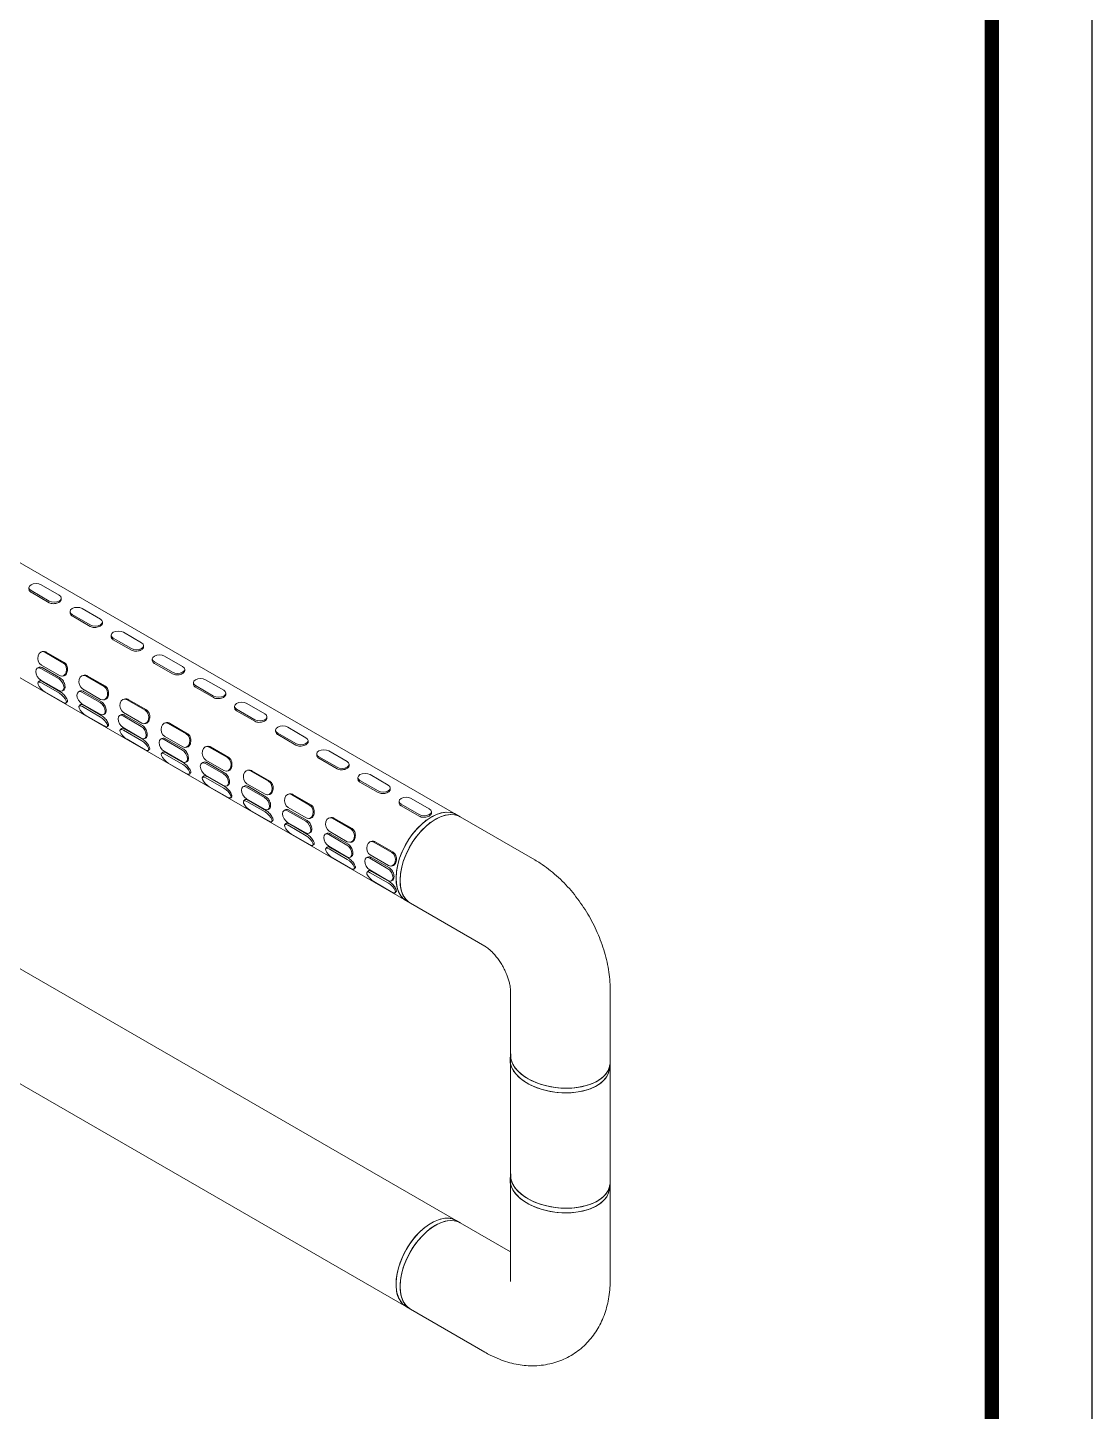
# Model space of a CAD drawing. Extents: x 0 to 2170, y 0 to 1590.
# Drawn here: x 1798.4 to 2170, y 739.1 to 1222.3 of the extents above; entities that cross this region are included whole.
import ezdxf

# ---------------------------------------------------------------- set-up
doc = ezdxf.new("R2010")
doc.units = 0
doc.header["$LTSCALE"] = 10
doc.header["$MEASUREMENT"] = 0
doc.linetypes.add('SLD-实线', pattern=[0])
doc.layers.get('0').update_dxf_attribs({"linetype": 'CONTINUOUS'})

msp = doc.modelspace()

# ---------------------------------------------------------------- linework, layer by layer
at = {"color": 7, "linetype": 'SLD-实线', "lineweight": 15}
for p, q in [((1947.99, 947.5), (1692.6, 1094.94)), ((1675.19, 1064.78), (1930.58, 917.34)), ((1798.84, 1026.7), (1798.84, 1026.22)), ((1799.57, 1025.68), (1805.9, 1022.03)), ((1799.57, 1025.13), (1805.9, 1021.48)), ((1809.42, 1024.06), (1803.08, 1027.71)), ((1810.14, 1022.56), (1810.14, 1023.04)), ((1823.77, 1015.77), (1817.44, 1019.43)), ((1813.19, 1018.41), (1813.19, 1017.93)), ((1813.92, 1017.4), (1820.25, 1013.74)), ((1813.92, 1016.85), (1820.25, 1013.19)), ((1824.5, 1014.28), (1824.5, 1014.76)), ((1827.54, 1010.13), (1827.54, 1009.65)), ((1838.12, 1007.49), (1831.79, 1011.14)), ((1828.27, 1009.11), (1834.6, 1005.46)), ((1828.27, 1008.56), (1834.6, 1004.9)), ((1838.85, 1005.99), (1838.85, 1006.47)), ((1803.81, 1004.45), (1803.39, 1004.38)), ((1804.38, 1004.18), (1810.71, 1000.53)), ((1804.82, 1004.25), (1811.16, 1000.6)), ((1841.9, 1001.84), (1841.9, 1001.36)), ((1842.62, 1000.83), (1848.96, 997.17)), ((1842.62, 1000.27), (1848.96, 996.62)), ((1852.47, 999.2), (1846.14, 1002.86)), ((1802.18, 998.88), (1801.76, 998.64)), ((1803.01, 998.51), (1809.34, 994.86)), ((1809.5, 996.01), (1803.17, 999.67)), ((1803.49, 998.79), (1809.82, 995.13)), ((1810.49, 995.81), (1810.91, 995.88)), ((1818.16, 996.16), (1817.74, 996.1)), ((1818.73, 995.9), (1825.06, 992.24)), ((1819.18, 995.97), (1825.51, 992.31)), ((1853.2, 997.71), (1853.2, 998.18)), ((1802.39, 994.06), (1802.01, 993.68)), ((1809.34, 990.79), (1803.01, 994.45)), ((1803.17, 993.48), (1809.5, 989.83)), ((1803.62, 993.93), (1809.95, 990.27)), ((1810.58, 990.67), (1811, 990.91)), ((1816.53, 990.59), (1816.12, 990.35)), ((1823.86, 987.73), (1817.52, 991.38)), ((1817.84, 990.5), (1824.17, 986.85)), ((1856.25, 993.56), (1856.25, 993.08)), ((1856.98, 992.54), (1863.31, 988.89)), ((1856.98, 991.99), (1863.31, 988.33)), ((1866.83, 990.91), (1860.5, 994.57)), ((1810.7, 986.7), (1804.37, 990.36)), ((1811.86, 986.5), (1812.23, 986.88)), ((1816.74, 985.77), (1816.37, 985.39)), ((1817.36, 990.23), (1823.69, 986.57)), ((1823.69, 982.51), (1817.36, 986.16)), ((1817.97, 985.64), (1824.3, 981.99)), ((1824.84, 987.53), (1825.26, 987.59)), ((1832.51, 987.88), (1832.09, 987.81)), ((1833.08, 987.61), (1839.41, 983.95)), ((1833.53, 987.68), (1839.86, 984.02)), ((1867.56, 989.42), (1867.56, 989.9)), ((1881.18, 982.63), (1874.85, 986.28)), ((1817.52, 985.2), (1823.85, 981.54)), ((1825.05, 978.42), (1818.72, 982.07)), ((1824.93, 982.39), (1825.35, 982.62)), ((1830.89, 982.3), (1830.47, 982.06)), ((1831.71, 981.94), (1838.05, 978.29)), ((1838.21, 979.44), (1831.88, 983.1)), ((1832.19, 982.22), (1838.52, 978.56)), ((1870.6, 985.27), (1870.6, 984.79)), ((1871.33, 984.26), (1877.66, 980.6)), ((1871.33, 983.7), (1877.66, 980.05)), ((1881.91, 981.13), (1881.91, 981.61)), ((1826.21, 978.22), (1826.59, 978.59)), ((1831.09, 977.48), (1830.72, 977.11)), ((1838.04, 974.22), (1831.71, 977.88)), ((1831.87, 976.91), (1838.21, 973.25)), ((1832.32, 977.36), (1838.66, 973.7)), ((1839.2, 979.24), (1839.61, 979.31)), ((1846.86, 979.59), (1846.45, 979.53)), ((1847.43, 979.32), (1853.77, 975.67)), ((1847.88, 979.39), (1854.22, 975.74)), ((1884.95, 976.99), (1884.95, 976.51)), ((1885.68, 975.97), (1892.02, 972.31)), ((1895.53, 974.34), (1889.2, 978)), ((1839.41, 970.13), (1833.08, 973.79)), ((1839.29, 974.1), (1839.7, 974.34)), ((1845.24, 974.02), (1844.82, 973.78)), ((1846.07, 973.66), (1852.4, 970)), ((1852.56, 971.16), (1846.23, 974.81)), ((1846.54, 973.93), (1852.88, 970.28)), ((1861.22, 971.3), (1860.8, 971.24)), ((1862.24, 971.11), (1868.57, 967.45)), ((1885.68, 975.42), (1892.02, 971.76)), ((1896.26, 972.85), (1896.26, 973.33)), ((1840.56, 969.93), (1840.94, 970.31)), ((1845.45, 969.2), (1845.07, 968.82)), ((1852.4, 965.94), (1846.06, 969.59)), ((1846.23, 968.62), (1852.56, 964.97)), ((1846.68, 969.07), (1853.01, 965.42)), ((1853.55, 970.95), (1853.97, 971.02)), ((1866.91, 962.87), (1860.58, 966.53)), ((1861.79, 971.04), (1868.12, 967.38)), ((1899.31, 968.7), (1899.31, 968.22)), ((1900.04, 967.68), (1906.37, 964.03)), ((1900.04, 967.13), (1906.37, 963.48)), ((1909.89, 966.06), (1903.55, 969.71)), ((1853.76, 961.84), (1847.43, 965.5)), ((1853.64, 965.81), (1854.06, 966.05)), ((1854.92, 961.64), (1855.29, 962.02)), ((1859.59, 965.73), (1859.18, 965.49)), ((1860.42, 965.37), (1866.75, 961.71)), ((1860.9, 965.65), (1867.23, 961.99)), ((1867.9, 962.67), (1868.32, 962.73)), ((1875.57, 963.02), (1875.15, 962.95)), ((1876.14, 962.75), (1882.47, 959.1)), ((1876.59, 962.82), (1882.92, 959.17)), ((1910.61, 964.56), (1910.61, 965.04)), ((1924.24, 957.77), (1917.91, 961.43)), ((1859.8, 960.91), (1859.42, 960.54)), ((1866.75, 957.65), (1860.42, 961.31)), ((1860.58, 960.34), (1866.91, 956.68)), ((1861.03, 960.79), (1867.36, 957.13)), ((1868.11, 953.56), (1861.78, 957.21)), ((1867.99, 957.53), (1868.41, 957.77)), ((1873.94, 957.45), (1873.53, 957.21)), ((1874.77, 957.08), (1881.1, 953.43)), ((1881.27, 954.58), (1874.94, 958.24)), ((1875.25, 957.36), (1881.58, 953.7)), ((1913.66, 960.41), (1913.66, 959.93)), ((1914.39, 959.4), (1920.72, 955.74)), ((1914.39, 958.85), (1920.72, 955.19)), ((1924.97, 956.28), (1924.97, 956.76)), ((1947.99, 805.76), (1692.6, 953.19)), ((1869.27, 953.36), (1869.64, 953.73)), ((1874.15, 952.63), (1873.78, 952.25)), ((1881.1, 949.37), (1874.77, 953.02)), ((1874.93, 952.05), (1881.26, 948.4)), ((1875.38, 952.5), (1881.71, 948.84)), ((1882.25, 954.38), (1882.67, 954.45)), ((1889.92, 954.73), (1889.51, 954.67)), ((1890.49, 954.47), (1896.82, 950.81)), ((1890.94, 954.54), (1897.27, 950.88)), ((1928.01, 952.13), (1928.01, 951.65)), ((1938.59, 949.49), (1932.26, 953.14)), ((1882.47, 945.27), (1876.13, 948.93)), ((1882.35, 949.24), (1882.76, 949.48)), ((1888.3, 949.16), (1887.88, 948.92)), ((1889.13, 948.8), (1895.46, 945.14)), ((1895.62, 946.3), (1889.29, 949.95)), ((1889.6, 949.07), (1895.94, 945.42)), ((1928.74, 951.11), (1935.07, 947.46)), ((1928.74, 950.56), (1935.07, 946.9)), ((1939.32, 947.99), (1939.32, 948.47)), ((1949.4, 946.69), (1947.99, 947.5)), ((1883.62, 945.07), (1884, 945.45)), ((1888.51, 944.34), (1888.13, 943.97)), ((1895.46, 941.08), (1889.12, 944.74)), ((1889.29, 943.77), (1895.62, 940.11)), ((1889.73, 944.21), (1896.07, 940.56)), ((1896.61, 946.1), (1897.02, 946.16)), ((1904.28, 946.45), (1903.86, 946.38)), ((1904.85, 946.18), (1911.18, 942.53)), ((1905.29, 946.25), (1911.63, 942.6)), ((1975.43, 931.66), (1949.4, 946.69)), ((1896.82, 936.99), (1890.49, 940.64)), ((1896.7, 940.96), (1897.11, 941.2)), ((1902.65, 940.88), (1902.23, 940.64)), ((1903.48, 940.51), (1909.81, 936.86)), ((1909.97, 938.01), (1903.64, 941.67)), ((1903.96, 940.79), (1910.29, 937.13)), ((1910.96, 937.81), (1911.38, 937.88)), ((1918.63, 938.16), (1918.21, 938.1)), ((1919.2, 937.9), (1925.53, 934.24)), ((1919.65, 937.97), (1925.98, 934.31)), ((1897.97, 936.79), (1898.35, 937.16)), ((1902.86, 936.06), (1902.48, 935.68)), ((1909.81, 932.79), (1903.48, 936.45)), ((1903.64, 935.48), (1909.97, 931.83)), ((1904.09, 935.93), (1910.42, 932.27)), ((1911.05, 932.67), (1911.47, 932.91)), ((1917, 932.59), (1916.59, 932.35)), ((1924.33, 929.73), (1917.99, 933.38)), ((1918.31, 932.5), (1924.64, 928.85)), ((1911.17, 928.7), (1904.84, 932.36)), ((1912.33, 928.5), (1912.7, 928.88)), ((1917.21, 927.77), (1916.84, 927.39)), ((1917.83, 932.23), (1924.16, 928.57)), ((1924.16, 924.51), (1917.83, 928.16)), ((1918.44, 927.64), (1924.77, 923.99)), ((1925.31, 929.53), (1925.73, 929.59)), ((1675.19, 923.03), (1930.58, 775.6)), ((1917.99, 927.2), (1924.32, 923.54)), ((1925.52, 920.42), (1919.19, 924.07)), ((1925.4, 924.39), (1925.82, 924.62)), ((1926.68, 920.22), (1927.06, 920.59)), ((1930.58, 917.34), (1931.99, 916.53)), ((1931.99, 916.53), (1958.02, 901.5)), ((1966.91, 886.12), (1966.91, 784.99)), ((2001.73, 784.99), (2001.73, 886.12)), ((1967, 864), (1966.82, 862.38)), ((2001.44, 858.62), (2001.62, 860.24)), ((1967, 822.09), (1966.82, 820.47)), ((2001.44, 816.71), (2001.62, 818.32)), ((1949.4, 804.94), (1947.99, 805.76)), ((1966.91, 794.84), (1949.4, 804.94)), ((1930.58, 775.6), (1931.99, 774.78)), ((1931.99, 774.78), (1958.02, 759.76))]:
    msp.add_line(p, q, dxfattribs=at)
at = {"ltscale": 0.5}
msp.add_lwpolyline([(0, 0), (2170, 0), (2170, 1590), (0, 1590)], close=True, dxfattribs=at)
at = {"color": 5, "linetype": 'ByBlock', "lineweight": 200, "const_width": 5}
msp.add_lwpolyline([(34.89, 68.08), (2134.89, 68.08), (2134.89, 1553.08), (34.89, 1553.08)], close=True, dxfattribs=at)
at = {"color": 7, "linetype": 'SLD-实线', "lineweight": 15, "flags": 128}
for points in [[(1803.08, 1027.71), (1802.28, 1028.02), (1801.33, 1028.13), (1800.37, 1028.02), (1799.57, 1027.71), (1799.03, 1027.25), (1798.84, 1026.7), (1799.03, 1026.15), (1799.57, 1025.68)], [(1805.9, 1022.03), (1806.71, 1021.72), (1807.66, 1021.61), (1808.61, 1021.72), (1809.42, 1022.03), (1809.96, 1022.49), (1810.14, 1023.04), (1809.96, 1023.59), (1809.42, 1024.06)], [(1817.44, 1019.43), (1816.63, 1019.74), (1815.68, 1019.85), (1814.73, 1019.74), (1813.92, 1019.43), (1813.38, 1018.96), (1813.19, 1018.41), (1813.38, 1017.86), (1813.92, 1017.4)], [(1820.25, 1013.74), (1821.06, 1013.43), (1822.01, 1013.32), (1822.96, 1013.43), (1823.77, 1013.74), (1824.31, 1014.21), (1824.5, 1014.76), (1824.31, 1015.31), (1823.77, 1015.77)], [(1831.79, 1011.14), (1830.98, 1011.45), (1830.03, 1011.56), (1829.08, 1011.45), (1828.27, 1011.14), (1827.73, 1010.68), (1827.54, 1010.13), (1827.73, 1009.58), (1828.27, 1009.11)], [(1834.6, 1005.46), (1835.41, 1005.15), (1836.36, 1005.04), (1837.31, 1005.15), (1838.12, 1005.46), (1838.66, 1005.92), (1838.85, 1006.47), (1838.66, 1007.02), (1838.12, 1007.49)], [(1803.17, 999.67), (1802.54, 1000.23), (1802.1, 1001.05), (1801.92, 1002), (1802.01, 1002.94), (1802.38, 1003.73), (1802.96, 1004.24), (1803.66, 1004.4), (1804.38, 1004.18)], [(1810.71, 1000.53), (1811.34, 999.97), (1811.78, 999.15), (1811.96, 998.19), (1811.86, 997.25), (1811.5, 996.47), (1810.92, 995.96), (1810.22, 995.8), (1809.5, 996.01)], [(1846.14, 1002.86), (1845.34, 1003.17), (1844.38, 1003.28), (1843.43, 1003.17), (1842.62, 1002.86), (1842.09, 1002.39), (1841.9, 1001.84), (1842.09, 1001.29), (1842.62, 1000.83)], [(1803.01, 994.45), (1802.33, 994.99), (1801.76, 995.76), (1801.38, 996.64), (1801.25, 997.5), (1801.38, 998.2), (1801.76, 998.64), (1802.33, 998.75), (1803.01, 998.51)], [(1817.52, 991.38), (1816.9, 991.94), (1816.46, 992.76), (1816.27, 993.71), (1816.37, 994.65), (1816.73, 995.44), (1817.31, 995.95), (1818.01, 996.11), (1818.73, 995.9)], [(1848.96, 997.17), (1849.76, 996.86), (1850.72, 996.75), (1851.67, 996.86), (1852.47, 997.17), (1853.01, 997.64), (1853.2, 998.19), (1853.01, 998.73), (1852.47, 999.2)], [(1804.37, 990.36), (1803.65, 990.86), (1802.95, 991.53), (1802.37, 992.26), (1802.01, 992.93), (1801.91, 993.45), (1802.1, 993.74), (1802.54, 993.75), (1803.17, 993.48)], [(1809.34, 994.86), (1810.01, 994.31), (1810.58, 993.54), (1810.96, 992.67), (1811.1, 991.81), (1810.96, 991.11), (1810.58, 990.67), (1810.01, 990.56), (1809.34, 990.79)], [(1817.36, 986.16), (1816.69, 986.71), (1816.12, 987.48), (1815.73, 988.36), (1815.6, 989.21), (1815.74, 989.91), (1816.12, 990.35), (1816.69, 990.46), (1817.36, 990.23)], [(1825.06, 992.24), (1825.69, 991.68), (1826.13, 990.86), (1826.31, 989.91), (1826.22, 988.97), (1825.85, 988.18), (1825.28, 987.67), (1824.57, 987.51), (1823.86, 987.73)], [(1860.5, 994.57), (1859.69, 994.88), (1858.74, 994.99), (1857.78, 994.88), (1856.98, 994.57), (1856.44, 994.11), (1856.25, 993.56), (1856.44, 993.01), (1856.98, 992.54)], [(1863.31, 988.89), (1864.12, 988.57), (1865.07, 988.46), (1866.02, 988.57), (1866.83, 988.88), (1867.37, 989.35), (1867.56, 989.9), (1867.37, 990.45), (1866.83, 990.91)], [(1809.5, 989.83), (1810.22, 989.32), (1810.92, 988.65), (1811.5, 987.92), (1811.86, 987.25), (1811.96, 986.73), (1811.77, 986.44), (1811.33, 986.43), (1810.7, 986.7)], [(1823.69, 986.57), (1824.37, 986.03), (1824.94, 985.26), (1825.32, 984.38), (1825.45, 983.52), (1825.32, 982.82), (1824.94, 982.39), (1824.36, 982.27), (1823.69, 982.51)], [(1831.88, 983.1), (1831.25, 983.66), (1830.81, 984.48), (1830.62, 985.43), (1830.72, 986.37), (1831.08, 987.15), (1831.66, 987.67), (1832.36, 987.83), (1833.08, 987.61)], [(1874.85, 986.28), (1874.04, 986.6), (1873.09, 986.71), (1872.14, 986.6), (1871.33, 986.29), (1870.79, 985.82), (1870.6, 985.27), (1870.79, 984.72), (1871.33, 984.26)], [(1818.72, 982.07), (1818, 982.58), (1817.3, 983.25), (1816.73, 983.97), (1816.36, 984.65), (1816.27, 985.17), (1816.45, 985.46), (1816.89, 985.46), (1817.52, 985.2)], [(1823.85, 981.54), (1824.57, 981.03), (1825.27, 980.36), (1825.85, 979.64), (1826.21, 978.96), (1826.31, 978.44), (1826.12, 978.15), (1825.68, 978.15), (1825.05, 978.42)], [(1831.71, 977.88), (1831.04, 978.42), (1830.47, 979.19), (1830.09, 980.07), (1829.95, 980.93), (1830.09, 981.63), (1830.47, 982.06), (1831.04, 982.18), (1831.71, 981.94)], [(1839.41, 983.95), (1840.04, 983.39), (1840.48, 982.58), (1840.67, 981.62), (1840.57, 980.68), (1840.21, 979.9), (1839.63, 979.38), (1838.93, 979.22), (1838.21, 979.44)], [(1877.66, 980.6), (1878.47, 980.29), (1879.42, 980.18), (1880.37, 980.29), (1881.18, 980.6), (1881.72, 981.06), (1881.91, 981.61), (1881.72, 982.16), (1881.18, 982.63)], [(1833.08, 973.79), (1832.36, 974.29), (1831.66, 974.96), (1831.08, 975.69), (1830.72, 976.36), (1830.62, 976.88), (1830.81, 977.17), (1831.25, 977.18), (1831.87, 976.91)], [(1838.05, 978.29), (1838.72, 977.74), (1839.29, 976.97), (1839.67, 976.09), (1839.8, 975.24), (1839.67, 974.54), (1839.29, 974.1), (1838.72, 973.99), (1838.04, 974.22)], [(1846.23, 974.81), (1845.6, 975.37), (1845.16, 976.19), (1844.98, 977.14), (1845.07, 978.08), (1845.44, 978.87), (1846.01, 979.38), (1846.72, 979.54), (1847.43, 979.32)], [(1889.2, 978), (1888.39, 978.31), (1887.44, 978.42), (1886.49, 978.31), (1885.68, 978), (1885.14, 977.53), (1884.95, 976.98), (1885.14, 976.44), (1885.68, 975.97)], [(1838.21, 973.25), (1838.92, 972.75), (1839.63, 972.08), (1840.2, 971.35), (1840.57, 970.68), (1840.66, 970.16), (1840.48, 969.87), (1840.03, 969.86), (1839.41, 970.13)], [(1846.06, 969.59), (1845.39, 970.14), (1844.82, 970.91), (1844.44, 971.78), (1844.31, 972.64), (1844.44, 973.34), (1844.82, 973.78), (1845.39, 973.89), (1846.07, 973.66)], [(1853.77, 975.67), (1854.39, 975.11), (1854.83, 974.29), (1855.02, 973.34), (1854.92, 972.4), (1854.56, 971.61), (1853.98, 971.1), (1853.28, 970.94), (1852.56, 971.16)], [(1860.58, 966.53), (1859.95, 967.09), (1859.51, 967.9), (1859.33, 968.86), (1859.43, 969.8), (1859.79, 970.58), (1860.37, 971.1), (1861.07, 971.25), (1861.79, 971.04)], [(1892.02, 972.31), (1892.82, 972), (1893.77, 971.89), (1894.73, 972), (1895.53, 972.31), (1896.07, 972.78), (1896.26, 973.33), (1896.07, 973.88), (1895.53, 974.34)], [(1847.43, 965.5), (1846.71, 966.01), (1846.01, 966.67), (1845.43, 967.4), (1845.07, 968.08), (1844.97, 968.6), (1845.16, 968.88), (1845.6, 968.89), (1846.23, 968.62)], [(1852.4, 970), (1853.07, 969.46), (1853.64, 968.69), (1854.02, 967.81), (1854.16, 966.95), (1854.02, 966.25), (1853.64, 965.81), (1853.07, 965.7), (1852.4, 965.94)], [(1868.12, 967.38), (1868.75, 966.82), (1869.19, 966), (1869.37, 965.05), (1869.28, 964.11), (1868.91, 963.32), (1868.33, 962.81), (1867.63, 962.65), (1866.91, 962.87)], [(1903.55, 969.71), (1902.75, 970.02), (1901.8, 970.13), (1900.84, 970.02), (1900.04, 969.71), (1899.5, 969.25), (1899.31, 968.7), (1899.5, 968.15), (1900.04, 967.68)], [(1852.56, 964.97), (1853.28, 964.46), (1853.98, 963.79), (1854.55, 963.07), (1854.92, 962.39), (1855.01, 961.87), (1854.83, 961.58), (1854.39, 961.57), (1853.76, 961.84)], [(1860.42, 961.31), (1859.74, 961.85), (1859.17, 962.62), (1858.79, 963.5), (1858.66, 964.35), (1858.79, 965.05), (1859.18, 965.49), (1859.75, 965.6), (1860.42, 965.37)], [(1866.75, 961.71), (1867.42, 961.17), (1868, 960.4), (1868.38, 959.52), (1868.51, 958.67), (1868.38, 957.97), (1867.99, 957.53), (1867.42, 957.42), (1866.75, 957.65)], [(1874.94, 958.24), (1874.31, 958.8), (1873.87, 959.62), (1873.68, 960.57), (1873.78, 961.51), (1874.14, 962.3), (1874.72, 962.81), (1875.42, 962.97), (1876.14, 962.75)], [(1906.37, 964.03), (1907.18, 963.72), (1908.13, 963.61), (1909.08, 963.72), (1909.89, 964.03), (1910.43, 964.49), (1910.61, 965.04), (1910.43, 965.59), (1909.89, 966.06)], [(1917.91, 961.43), (1917.1, 961.74), (1916.15, 961.85), (1915.2, 961.74), (1914.39, 961.43), (1913.85, 960.96), (1913.66, 960.41), (1913.85, 959.86), (1914.39, 959.4)], [(1861.78, 957.21), (1861.06, 957.72), (1860.36, 958.39), (1859.79, 959.12), (1859.42, 959.79), (1859.33, 960.31), (1859.51, 960.6), (1859.95, 960.61), (1860.58, 960.34)], [(1866.91, 956.68), (1867.63, 956.17), (1868.33, 955.51), (1868.91, 954.78), (1869.27, 954.1), (1869.37, 953.58), (1869.18, 953.3), (1868.74, 953.29), (1868.11, 953.56)], [(1874.77, 953.02), (1874.1, 953.56), (1873.53, 954.33), (1873.15, 955.21), (1873.01, 956.07), (1873.15, 956.77), (1873.53, 957.21), (1874.1, 957.32), (1874.77, 957.08)], [(1882.47, 959.1), (1883.1, 958.54), (1883.54, 957.72), (1883.73, 956.77), (1883.63, 955.83), (1883.26, 955.04), (1882.69, 954.53), (1881.99, 954.37), (1881.27, 954.58)], [(1920.72, 955.74), (1921.53, 955.43), (1922.48, 955.32), (1923.43, 955.43), (1924.24, 955.74), (1924.78, 956.21), (1924.97, 956.76), (1924.78, 957.31), (1924.24, 957.77)], [(1876.13, 948.93), (1875.41, 949.44), (1874.71, 950.1), (1874.14, 950.83), (1873.77, 951.51), (1873.68, 952.03), (1873.86, 952.31), (1874.3, 952.32), (1874.93, 952.05)], [(1881.1, 953.43), (1881.78, 952.89), (1882.35, 952.12), (1882.73, 951.24), (1882.86, 950.38), (1882.73, 949.68), (1882.35, 949.24), (1881.78, 949.13), (1881.1, 949.37)], [(1889.29, 949.95), (1888.66, 950.51), (1888.22, 951.33), (1888.03, 952.29), (1888.13, 953.23), (1888.5, 954.01), (1889.07, 954.52), (1889.77, 954.68), (1890.49, 954.47)], [(1932.26, 953.14), (1931.45, 953.45), (1930.5, 953.56), (1929.55, 953.45), (1928.74, 953.14), (1928.2, 952.68), (1928.01, 952.13), (1928.2, 951.58), (1928.74, 951.11)], [(1881.26, 948.4), (1881.98, 947.89), (1882.68, 947.22), (1883.26, 946.49), (1883.62, 945.82), (1883.72, 945.3), (1883.53, 945.01), (1883.09, 945), (1882.47, 945.27)], [(1889.12, 944.74), (1888.45, 945.28), (1887.88, 946.05), (1887.5, 946.93), (1887.37, 947.78), (1887.5, 948.48), (1887.88, 948.92), (1888.45, 949.03), (1889.13, 948.8)], [(1896.82, 950.81), (1897.45, 950.25), (1897.89, 949.43), (1898.08, 948.48), (1897.98, 947.54), (1897.62, 946.75), (1897.04, 946.24), (1896.34, 946.08), (1895.62, 946.3)], [(1927.4, 921.87), (1927.06, 923.67), (1926.98, 925.65), (1927.15, 927.77), (1927.56, 929.98), (1928.21, 932.24), (1929.09, 934.5), (1930.18, 936.72), (1931.45, 938.86), (1932.88, 940.86), (1934.44, 942.69), (1936.1, 944.31), (1937.83, 945.69), (1939.58, 946.8), (1941.33, 947.62), (1943.04, 948.13), (1944.67, 948.32), (1946.19, 948.18), (1947.57, 947.72), (1947.99, 947.5)], [(1931.99, 916.53), (1931.39, 916.93), (1930.34, 917.94), (1929.5, 919.24), (1928.88, 920.78), (1928.51, 922.55), (1928.38, 924.5), (1928.51, 926.6), (1928.88, 928.8), (1929.5, 931.05), (1930.34, 933.32), (1931.39, 935.55), (1932.63, 937.7), (1934.04, 939.73), (1935.58, 941.59), (1937.23, 943.25), (1938.94, 944.67), (1940.7, 945.83), (1942.45, 946.69), (1944.16, 947.25), (1945.81, 947.5), (1947.35, 947.41), (1948.76, 947.01), (1949.4, 946.69)], [(1928.8, 921.06), (1928.47, 922.86), (1928.39, 924.84), (1928.55, 926.96), (1928.97, 929.17), (1929.62, 931.43), (1930.5, 933.69), (1931.58, 935.91), (1932.86, 938.05), (1934.29, 940.05), (1935.85, 941.88), (1937.51, 943.5), (1939.23, 944.88), (1940.99, 945.99), (1942.74, 946.81), (1944.44, 947.32), (1946.07, 947.5), (1947.6, 947.37), (1948.98, 946.91), (1949.4, 946.69)], [(1935.07, 947.46), (1935.88, 947.15), (1936.83, 947.04), (1937.78, 947.15), (1938.59, 947.46), (1939.13, 947.92), (1939.32, 948.47), (1939.13, 949.02), (1938.59, 949.49)], [(1939.3, 946.64), (1941.05, 947.51), (1942.76, 948.07), (1944.41, 948.31), (1945.95, 948.22), (1947.36, 947.82), (1947.99, 947.5)], [(1890.49, 940.64), (1889.77, 941.15), (1889.07, 941.82), (1888.49, 942.54), (1888.13, 943.22), (1888.03, 943.74), (1888.22, 944.03), (1888.66, 944.04), (1889.29, 943.77)], [(1895.46, 945.14), (1896.13, 944.6), (1896.7, 943.83), (1897.08, 942.95), (1897.22, 942.1), (1897.08, 941.4), (1896.7, 940.96), (1896.13, 940.85), (1895.46, 941.08)], [(1903.64, 941.67), (1903.01, 942.23), (1902.57, 943.05), (1902.39, 944), (1902.48, 944.94), (1902.85, 945.73), (1903.43, 946.24), (1904.13, 946.4), (1904.85, 946.18)], [(1911.18, 942.53), (1911.81, 941.96), (1912.25, 941.15), (1912.43, 940.19), (1912.33, 939.25), (1911.97, 938.47), (1911.39, 937.96), (1910.69, 937.8), (1909.97, 938.01)], [(1930.58, 917.34), (1929.98, 917.74), (1928.93, 918.76), (1928.09, 920.06), (1927.47, 921.6), (1927.1, 923.37), (1926.98, 925.32), (1927.1, 927.42), (1927.48, 929.62), (1928.09, 931.87), (1928.93, 934.14), (1929.99, 936.37), (1931.23, 938.52), (1932.64, 940.55), (1934.18, 942.41), (1935.83, 944.07), (1937.54, 945.49), (1939.3, 946.64)], [(1895.62, 940.11), (1896.34, 939.6), (1897.04, 938.94), (1897.61, 938.21), (1897.98, 937.53), (1898.07, 937.01), (1897.89, 936.73), (1897.45, 936.72), (1896.82, 936.99)], [(1903.48, 936.45), (1902.8, 936.99), (1902.23, 937.76), (1901.85, 938.64), (1901.72, 939.5), (1901.85, 940.2), (1902.23, 940.64), (1902.8, 940.75), (1903.48, 940.51)], [(1917.99, 933.38), (1917.37, 933.94), (1916.93, 934.76), (1916.74, 935.71), (1916.84, 936.65), (1917.2, 937.44), (1917.78, 937.95), (1918.48, 938.11), (1919.2, 937.9)], [(1904.84, 932.36), (1904.12, 932.86), (1903.42, 933.53), (1902.84, 934.26), (1902.48, 934.93), (1902.38, 935.45), (1902.57, 935.74), (1903.01, 935.75), (1903.64, 935.48)], [(1909.81, 936.86), (1910.48, 936.31), (1911.05, 935.54), (1911.43, 934.67), (1911.57, 933.81), (1911.43, 933.11), (1911.05, 932.67), (1910.48, 932.56), (1909.81, 932.79)], [(1917.83, 928.16), (1917.16, 928.71), (1916.59, 929.48), (1916.2, 930.36), (1916.07, 931.21), (1916.21, 931.91), (1916.59, 932.35), (1917.16, 932.46), (1917.83, 932.23)], [(1925.53, 934.24), (1926.16, 933.68), (1926.6, 932.86), (1926.78, 931.91), (1926.69, 930.97), (1926.32, 930.18), (1925.75, 929.67), (1925.04, 929.51), (1924.33, 929.73)], [(1909.97, 931.83), (1910.69, 931.32), (1911.39, 930.65), (1911.97, 929.92), (1912.33, 929.25), (1912.43, 928.73), (1912.24, 928.44), (1911.8, 928.43), (1911.17, 928.7)], [(1924.16, 928.57), (1924.84, 928.03), (1925.41, 927.26), (1925.79, 926.38), (1925.92, 925.52), (1925.79, 924.82), (1925.41, 924.39), (1924.83, 924.27), (1924.16, 924.51)], [(1919.19, 924.07), (1918.47, 924.58), (1917.77, 925.25), (1917.2, 925.97), (1916.83, 926.65), (1916.74, 927.17), (1916.92, 927.46), (1917.36, 927.46), (1917.99, 927.2)], [(1924.32, 923.54), (1925.04, 923.03), (1925.74, 922.36), (1926.32, 921.64), (1926.68, 920.96), (1926.78, 920.44), (1926.59, 920.15), (1926.15, 920.15), (1925.52, 920.42)], [(1997.71, 853.24), (1996.04, 852.3), (1994.12, 851.53), (1992.01, 850.94), (1989.73, 850.54), (1987.33, 850.35), (1984.87, 850.36), (1982.4, 850.58), (1979.96, 851), (1977.61, 851.62), (1975.39, 852.42), (1973.34, 853.38), (1971.52, 854.48), (1969.95, 855.71), (1968.68, 857.03), (1967.71, 858.43), (1967.08, 859.87), (1966.8, 861.32), (1966.82, 862.38)], [(2001.44, 858.62), (2001.15, 857.32), (2000.5, 855.98), (1999.52, 854.73), (1998.22, 853.6), (1996.64, 852.6), (1994.8, 851.77), (1992.74, 851.12), (1990.51, 850.66), (1988.15, 850.39), (1985.71, 850.34), (1983.24, 850.49), (1980.78, 850.84), (1978.39, 851.39), (1976.12, 852.13), (1974.01, 853.03), (1972.11, 854.09), (1970.45, 855.28), (1969.08, 856.58), (1968, 857.95), (1967.26, 859.38), (1966.86, 860.83), (1966.81, 862.27), (1966.82, 862.38)], [(1967, 864), (1966.96, 863.28), (1967.16, 861.83), (1967.71, 860.39), (1968.59, 858.98), (1969.8, 857.63), (1971.3, 856.38), (1973.06, 855.24), (1975.06, 854.25), (1977.24, 853.41), (1979.57, 852.75), (1981.99, 852.28), (1984.46, 852.01), (1986.92, 851.95), (1989.34, 852.09), (1991.65, 852.44), (1993.81, 852.99), (1995.78, 853.72), (1997.51, 854.62), (1998.98, 855.67), (2000.15, 856.86), (2000.99, 858.15), (2001.5, 859.53), (2001.62, 860.24)], [(2001.62, 860.24), (2001.33, 858.94), (2000.68, 857.6), (1999.69, 856.35), (1998.4, 855.21), (1996.81, 854.22), (1994.97, 853.39), (1992.92, 852.73), (1990.69, 852.27), (1988.33, 852.01), (1985.89, 851.95), (1983.41, 852.1), (1980.96, 852.46), (1978.57, 853.01), (1976.3, 853.74), (1974.19, 854.65), (1972.29, 855.71), (1970.63, 856.9), (1969.25, 858.19), (1968.18, 859.57), (1967.44, 860.99), (1967.03, 862.44), (1966.99, 863.89), (1967, 864)], [(1967, 822.09), (1966.96, 821.37), (1967.16, 819.92), (1967.71, 818.48), (1968.59, 817.07), (1969.8, 815.72), (1971.3, 814.47), (1973.06, 813.33), (1975.06, 812.33), (1977.24, 811.5), (1979.57, 810.84), (1981.99, 810.37), (1984.46, 810.1), (1986.92, 810.04), (1989.34, 810.18), (1991.65, 810.53), (1993.81, 811.08), (1995.78, 811.81), (1997.51, 812.71), (1998.98, 813.76), (2000.15, 814.95), (2000.99, 816.24), (2001.5, 817.62), (2001.62, 818.32)], [(2001.62, 818.32), (2001.33, 817.03), (2000.68, 815.69), (1999.69, 814.43), (1998.4, 813.3), (1996.81, 812.31), (1994.97, 811.48), (1992.92, 810.82), (1990.69, 810.36), (1988.33, 810.1), (1985.89, 810.04), (1983.41, 810.19), (1980.96, 810.54), (1978.57, 811.09), (1976.3, 811.83), (1974.19, 812.74), (1972.29, 813.8), (1970.63, 814.98), (1969.25, 816.28), (1968.18, 817.66), (1967.44, 819.08), (1967.03, 820.53), (1966.99, 821.98), (1967, 822.09)], [(1997.71, 811.33), (1996.04, 810.39), (1994.12, 809.62), (1992.01, 809.03), (1989.73, 808.63), (1987.33, 808.44), (1984.87, 808.45), (1982.4, 808.67), (1979.96, 809.09), (1977.61, 809.71), (1975.39, 810.5), (1973.34, 811.46), (1971.52, 812.57), (1969.95, 813.8), (1968.68, 815.12), (1967.71, 816.52), (1967.08, 817.96), (1966.8, 819.41), (1966.82, 820.47)], [(2001.44, 816.71), (2001.15, 815.41), (2000.5, 814.07), (1999.52, 812.82), (1998.22, 811.69), (1996.64, 810.69), (1994.8, 809.86), (1992.74, 809.21), (1990.51, 808.74), (1988.15, 808.48), (1985.71, 808.42), (1983.24, 808.57), (1980.78, 808.93), (1978.39, 809.48), (1976.12, 810.22), (1974.01, 811.12), (1972.11, 812.18), (1970.45, 813.37), (1969.08, 814.66), (1968, 816.04), (1967.26, 817.47), (1966.86, 818.92), (1966.81, 820.36), (1966.82, 820.47)], [(1927.17, 781.18), (1926.98, 783.09), (1927.05, 785.15), (1927.36, 787.33), (1927.92, 789.58), (1928.71, 791.84), (1929.71, 794.09), (1930.91, 796.26), (1932.28, 798.32), (1933.8, 800.23), (1935.42, 801.94), (1937.12, 803.42), (1938.87, 804.64), (1940.62, 805.58), (1942.35, 806.22), (1944.02, 806.53), (1945.59, 806.53), (1947.03, 806.2), (1947.99, 805.76)], [(1930.58, 775.6), (1929.51, 776.39), (1928.55, 777.52), (1927.8, 778.93), (1927.29, 780.57), (1927.02, 782.42), (1927, 784.44), (1927.23, 786.58), (1927.71, 788.81), (1928.42, 791.08), (1929.35, 793.33), (1930.49, 795.54), (1931.8, 797.64), (1933.27, 799.6), (1934.86, 801.38), (1936.54, 802.95), (1938.27, 804.26), (1940.03, 805.3), (1941.77, 806.04), (1943.46, 806.46), (1945.07, 806.57), (1946.56, 806.35), (1947.9, 805.81), (1947.99, 805.76)], [(1949.4, 804.94), (1948.76, 805.26), (1947.35, 805.67), (1945.81, 805.75), (1944.16, 805.51), (1942.45, 804.95), (1940.7, 804.08), (1938.94, 802.93), (1937.23, 801.5), (1935.58, 799.84), (1934.04, 797.98), (1932.63, 795.95), (1931.39, 793.8), (1930.34, 791.57), (1929.5, 789.3), (1928.88, 787.05), (1928.51, 784.85), (1928.38, 782.76), (1928.51, 780.8), (1928.88, 779.04), (1929.5, 777.49), (1930.34, 776.2), (1931.39, 775.18), (1931.99, 774.78)], [(1931.99, 774.78), (1930.92, 775.57), (1929.96, 776.71), (1929.21, 778.12), (1928.69, 779.76), (1928.43, 781.61), (1928.41, 783.63), (1928.64, 785.77), (1929.11, 788), (1929.82, 790.26), (1930.76, 792.52), (1931.89, 794.72), (1933.21, 796.83), (1934.68, 798.79), (1936.27, 800.57), (1937.95, 802.13), (1939.68, 803.45), (1941.44, 804.48), (1943.18, 805.22), (1944.87, 805.65), (1946.48, 805.75), (1947.96, 805.54), (1949.31, 805), (1949.4, 804.94)]]:
    msp.add_lwpolyline(points, dxfattribs=at)
at = {"color": 7, "linetype": 'SLD-实线', "lineweight": 15}
for centre, radius, start, end in [((1934.35, 923.38), 7.11, 192.1897, 238.0291), ((1935.76, 922.56), 7.11, 192.1897, 238.0291), ((1993.96, 859.83), 7.58, 299.6955, 350.8208), ((1993.96, 817.92), 7.58, 299.6955, 350.8208), ((1934.71, 781.96), 7.58, 185.8985, 237.0238)]:
    msp.add_arc(centre, radius, start, end, dxfattribs=at)
for points, knots in [([(1798.84, 1026.22), (1798.87, 1026.05), (1798.92, 1025.69), (1799.25, 1025.33), (1799.5, 1025.17), (1799.57, 1025.13)], [0, 0, 0, 0, 0.422976, 0.853071, 1, 1, 1, 1]), ([(1805.9, 1021.48), (1806.11, 1021.38), (1806.55, 1021.18), (1807.37, 1021.1), (1808.21, 1021.17), (1809, 1021.39), (1809.64, 1021.73), (1810.03, 1022.12), (1810.19, 1022.42), (1810.14, 1022.56), (1810.14, 1022.56)], [0, 0, 0, 0, 0.1422027, 0.2843702, 0.4274527, 0.5711457, 0.7138518, 0.8555279, 0.9977049, 1, 1, 1, 1]), ([(1813.19, 1017.94), (1813.22, 1017.76), (1813.27, 1017.41), (1813.6, 1017.05), (1813.85, 1016.89), (1813.92, 1016.85)], [0, 0, 0, 0, 0.422976, 0.853071, 1, 1, 1, 1]), ([(1820.25, 1013.19), (1820.47, 1013.09), (1820.9, 1012.89), (1821.72, 1012.81), (1822.57, 1012.88), (1823.35, 1013.11), (1823.99, 1013.44), (1824.38, 1013.84), (1824.54, 1014.13), (1824.5, 1014.27), (1824.5, 1014.28)], [0, 0, 0, 0, 0.142203, 0.28437, 0.427453, 0.571146, 0.713852, 0.855528, 0.997705, 1, 1, 1, 1]), ([(1827.55, 1009.65), (1827.57, 1009.47), (1827.62, 1009.12), (1827.95, 1008.76), (1828.21, 1008.6), (1828.27, 1008.56)], [0, 0, 0, 0, 0.422976, 0.853071, 1, 1, 1, 1]), ([(1834.6, 1004.9), (1834.82, 1004.81), (1835.25, 1004.61), (1836.08, 1004.52), (1836.92, 1004.6), (1837.71, 1004.82), (1838.35, 1005.15), (1838.73, 1005.55), (1838.9, 1005.84), (1838.85, 1005.99), (1838.85, 1005.99)], [0, 0, 0, 0, 0.142203, 0.28437, 0.427453, 0.571146, 0.713852, 0.855528, 0.997705, 1, 1, 1, 1]), ([(1803.81, 1004.42), (1803.86, 1004.44), (1804.13, 1004.52), (1804.49, 1004.42), (1804.76, 1004.29), (1804.82, 1004.25)], [0, 0, 0, 0, 0.156871, 0.785312, 1, 1, 1, 1]), ([(1811.16, 1000.6), (1811.34, 1000.46), (1811.72, 1000.18), (1812.1, 999.49), (1812.31, 998.68), (1812.32, 997.83), (1812.15, 997.04), (1811.81, 996.41), (1811.38, 995.99), (1811.04, 995.93), (1810.9, 995.9)], [0, 0, 0, 0, 0.128653, 0.257274, 0.386723, 0.516724, 0.645832, 0.774009, 0.902639, 1, 1, 1, 1]), ([(1841.9, 1001.36), (1841.92, 1001.19), (1841.98, 1000.84), (1842.3, 1000.48), (1842.56, 1000.32), (1842.62, 1000.27)], [0, 0, 0, 0, 0.422976, 0.853071, 1, 1, 1, 1]), ([(1802.18, 998.87), (1802.34, 998.94), (1802.68, 999.07), (1803.15, 998.97), (1803.42, 998.82), (1803.49, 998.79)], [0, 0, 0, 0, 0.422547, 0.852961, 1, 1, 1, 1]), ([(1818.16, 996.14), (1818.22, 996.15), (1818.48, 996.23), (1818.84, 996.14), (1819.11, 996), (1819.18, 995.97)], [0, 0, 0, 0, 0.156871, 0.785312, 1, 1, 1, 1]), ([(1848.96, 996.62), (1849.17, 996.52), (1849.6, 996.32), (1850.43, 996.24), (1851.27, 996.31), (1852.06, 996.54), (1852.7, 996.87), (1853.08, 997.27), (1853.25, 997.56), (1853.2, 997.7), (1853.2, 997.71)], [0, 0, 0, 0, 0.142203, 0.28437, 0.427453, 0.571146, 0.713852, 0.855528, 0.997705, 1, 1, 1, 1]), ([(1802.41, 994.03), (1802.43, 994.07), (1802.52, 994.2), (1802.87, 994.22), (1803.29, 994.11), (1803.55, 993.97), (1803.62, 993.93)], [0, 0, 0, 0, 0.128648, 0.500643, 0.872847, 1, 1, 1, 1]), ([(1809.82, 995.13), (1810.01, 995), (1810.4, 994.72), (1810.88, 994.05), (1811.24, 993.28), (1811.44, 992.49), (1811.47, 991.77), (1811.32, 991.23), (1811.15, 990.95), (1811, 990.91), (1811, 990.91)], [0, 0, 0, 0, 0.142167, 0.2843, 0.427347, 0.571004, 0.713675, 0.855316, 0.997458, 1, 1, 1, 1]), ([(1816.53, 990.59), (1816.7, 990.65), (1817.03, 990.78), (1817.51, 990.68), (1817.77, 990.54), (1817.84, 990.5)], [0, 0, 0, 0, 0.422547, 0.852961, 1, 1, 1, 1]), ([(1825.51, 992.31), (1825.7, 992.17), (1826.07, 991.89), (1826.46, 991.2), (1826.66, 990.39), (1826.68, 989.54), (1826.5, 988.75), (1826.16, 988.12), (1825.73, 987.71), (1825.4, 987.64), (1825.25, 987.62)], [0, 0, 0, 0, 0.128653, 0.257274, 0.386723, 0.516724, 0.645832, 0.774009, 0.902639, 1, 1, 1, 1]), ([(1856.25, 993.08), (1856.28, 992.9), (1856.33, 992.55), (1856.66, 992.19), (1856.91, 992.03), (1856.98, 991.99)], [0, 0, 0, 0, 0.422976, 0.853071, 1, 1, 1, 1]), ([(1809.95, 990.27), (1810.15, 990.14), (1810.55, 989.87), (1811.14, 989.27), (1811.65, 988.6), (1812.04, 987.94), (1812.27, 987.39), (1812.34, 987.02), (1812.25, 986.93), (1812.21, 986.9)], [0, 0, 0, 0, 0.149987, 0.299937, 0.450853, 0.602412, 0.75293, 0.902362, 1, 1, 1, 1]), ([(1816.76, 985.75), (1816.79, 985.78), (1816.87, 985.91), (1817.22, 985.94), (1817.64, 985.82), (1817.9, 985.68), (1817.97, 985.64)], [0, 0, 0, 0, 0.128648, 0.500643, 0.872847, 1, 1, 1, 1]), ([(1824.17, 986.85), (1824.37, 986.71), (1824.75, 986.44), (1825.24, 985.76), (1825.59, 984.99), (1825.79, 984.2), (1825.82, 983.48), (1825.67, 982.95), (1825.5, 982.66), (1825.35, 982.63), (1825.35, 982.63)], [0, 0, 0, 0, 0.142167, 0.2843, 0.427347, 0.571004, 0.713675, 0.855316, 0.997458, 1, 1, 1, 1]), ([(1832.52, 987.85), (1832.57, 987.87), (1832.83, 987.95), (1833.19, 987.85), (1833.46, 987.71), (1833.53, 987.68)], [0, 0, 0, 0, 0.156871, 0.785312, 1, 1, 1, 1]), ([(1863.31, 988.33), (1863.53, 988.23), (1863.96, 988.04), (1864.78, 987.95), (1865.63, 988.03), (1866.41, 988.25), (1867.05, 988.58), (1867.44, 988.98), (1867.6, 989.27), (1867.55, 989.42), (1867.55, 989.42)], [0, 0, 0, 0, 0.142203, 0.28437, 0.427453, 0.571146, 0.713852, 0.855528, 0.997705, 1, 1, 1, 1]), ([(1824.3, 981.99), (1824.5, 981.85), (1824.9, 981.59), (1825.49, 980.98), (1826, 980.32), (1826.4, 979.66), (1826.63, 979.11), (1826.69, 978.74), (1826.6, 978.65), (1826.56, 978.61)], [0, 0, 0, 0, 0.149987, 0.299937, 0.450853, 0.602412, 0.75293, 0.902362, 1, 1, 1, 1]), ([(1830.89, 982.3), (1831.05, 982.37), (1831.38, 982.5), (1831.86, 982.39), (1832.12, 982.25), (1832.19, 982.22)], [0, 0, 0, 0, 0.422547, 0.852961, 1, 1, 1, 1]), ([(1839.86, 984.02), (1840.05, 983.89), (1840.42, 983.61), (1840.81, 982.92), (1841.02, 982.11), (1841.03, 981.26), (1840.85, 980.47), (1840.51, 979.83), (1840.09, 979.42), (1839.75, 979.36), (1839.61, 979.33)], [0, 0, 0, 0, 0.128653, 0.257274, 0.386723, 0.516724, 0.645832, 0.774009, 0.902639, 1, 1, 1, 1]), ([(1870.6, 984.79), (1870.63, 984.62), (1870.68, 984.26), (1871.01, 983.9), (1871.27, 983.74), (1871.33, 983.7)], [0, 0, 0, 0, 0.422976, 0.853071, 1, 1, 1, 1]), ([(1877.66, 980.05), (1877.88, 979.95), (1878.31, 979.75), (1879.13, 979.67), (1879.98, 979.74), (1880.76, 979.97), (1881.41, 980.3), (1881.79, 980.7), (1881.95, 980.99), (1881.91, 981.13), (1881.91, 981.13)], [0, 0, 0, 0, 0.142203, 0.28437, 0.427453, 0.571146, 0.713852, 0.855528, 0.997705, 1, 1, 1, 1]), ([(1831.12, 977.46), (1831.14, 977.5), (1831.22, 977.63), (1831.58, 977.65), (1831.99, 977.54), (1832.26, 977.39), (1832.32, 977.36)], [0, 0, 0, 0, 0.128648, 0.500643, 0.872847, 1, 1, 1, 1]), ([(1838.52, 978.56), (1838.72, 978.42), (1839.11, 978.15), (1839.59, 977.48), (1839.95, 976.71), (1840.15, 975.92), (1840.18, 975.19), (1840.02, 974.66), (1839.85, 974.37), (1839.7, 974.34), (1839.7, 974.34)], [0, 0, 0, 0, 0.142167, 0.2843, 0.427347, 0.571004, 0.713675, 0.855316, 0.997458, 1, 1, 1, 1]), ([(1846.87, 979.56), (1846.92, 979.58), (1847.19, 979.66), (1847.55, 979.57), (1847.81, 979.43), (1847.88, 979.39)], [0, 0, 0, 0, 0.156871, 0.785312, 1, 1, 1, 1]), ([(1884.96, 976.51), (1884.98, 976.33), (1885.03, 975.98), (1885.36, 975.62), (1885.62, 975.46), (1885.68, 975.42)], [0, 0, 0, 0, 0.422976, 0.853071, 1, 1, 1, 1]), ([(1838.66, 973.7), (1838.86, 973.57), (1839.26, 973.3), (1839.85, 972.7), (1840.36, 972.03), (1840.75, 971.37), (1840.98, 970.82), (1841.05, 970.45), (1840.95, 970.36), (1840.92, 970.33)], [0, 0, 0, 0, 0.149987, 0.299937, 0.450853, 0.602412, 0.75293, 0.902362, 1, 1, 1, 1]), ([(1845.24, 974.02), (1845.4, 974.08), (1845.73, 974.21), (1846.21, 974.11), (1846.48, 973.97), (1846.54, 973.93)], [0, 0, 0, 0, 0.422547, 0.852961, 1, 1, 1, 1]), ([(1854.22, 975.74), (1854.4, 975.6), (1854.78, 975.32), (1855.16, 974.63), (1855.37, 973.82), (1855.38, 972.97), (1855.21, 972.18), (1854.86, 971.55), (1854.44, 971.14), (1854.1, 971.07), (1853.96, 971.05)], [0, 0, 0, 0, 0.128653, 0.257274, 0.386723, 0.516724, 0.645832, 0.774009, 0.902639, 1, 1, 1, 1]), ([(1861.22, 971.28), (1861.28, 971.3), (1861.54, 971.38), (1861.9, 971.28), (1862.17, 971.14), (1862.24, 971.11)], [0, 0, 0, 0, 0.156871, 0.785312, 1, 1, 1, 1]), ([(1892.02, 971.76), (1892.23, 971.66), (1892.66, 971.46), (1893.49, 971.38), (1894.33, 971.46), (1895.12, 971.68), (1895.76, 972.01), (1896.14, 972.41), (1896.31, 972.7), (1896.26, 972.85), (1896.26, 972.85)], [0, 0, 0, 0, 0.142203, 0.28437, 0.427453, 0.571146, 0.713852, 0.855528, 0.997705, 1, 1, 1, 1]), ([(1845.47, 969.18), (1845.49, 969.21), (1845.58, 969.34), (1845.93, 969.36), (1846.35, 969.25), (1846.61, 969.11), (1846.68, 969.07)], [0, 0, 0, 0, 0.128648, 0.500643, 0.872847, 1, 1, 1, 1]), ([(1852.88, 970.28), (1853.07, 970.14), (1853.46, 969.86), (1853.94, 969.19), (1854.3, 968.42), (1854.5, 967.63), (1854.53, 966.91), (1854.38, 966.38), (1854.21, 966.09), (1854.06, 966.06), (1854.05, 966.06)], [0, 0, 0, 0, 0.142167, 0.2843, 0.427347, 0.571004, 0.713675, 0.855316, 0.997458, 1, 1, 1, 1]), ([(1868.57, 967.45), (1868.76, 967.31), (1869.13, 967.04), (1869.51, 966.34), (1869.72, 965.54), (1869.73, 964.69), (1869.56, 963.89), (1869.22, 963.26), (1868.79, 962.85), (1868.46, 962.79), (1868.31, 962.76)], [0, 0, 0, 0, 0.128653, 0.257274, 0.386723, 0.516724, 0.645832, 0.774009, 0.902639, 1, 1, 1, 1]), ([(1899.31, 968.22), (1899.34, 968.05), (1899.39, 967.69), (1899.72, 967.33), (1899.97, 967.17), (1900.04, 967.13)], [0, 0, 0, 0, 0.422976, 0.853071, 1, 1, 1, 1]), ([(1853.01, 965.42), (1853.21, 965.28), (1853.61, 965.02), (1854.2, 964.41), (1854.71, 963.74), (1855.1, 963.08), (1855.33, 962.53), (1855.4, 962.16), (1855.31, 962.08), (1855.27, 962.04)], [0, 0, 0, 0, 0.149987, 0.299937, 0.450853, 0.602412, 0.75293, 0.902362, 1, 1, 1, 1]), ([(1859.59, 965.73), (1859.76, 965.8), (1860.09, 965.93), (1860.56, 965.82), (1860.83, 965.68), (1860.9, 965.65)], [0, 0, 0, 0, 0.422547, 0.852961, 1, 1, 1, 1]), ([(1867.23, 961.99), (1867.42, 961.85), (1867.81, 961.58), (1868.3, 960.91), (1868.65, 960.14), (1868.85, 959.34), (1868.88, 958.62), (1868.73, 958.09), (1868.56, 957.8), (1868.41, 957.77), (1868.41, 957.77)], [0, 0, 0, 0, 0.142167, 0.2843, 0.427347, 0.571004, 0.713675, 0.855316, 0.997458, 1, 1, 1, 1]), ([(1875.58, 962.99), (1875.63, 963.01), (1875.89, 963.09), (1876.25, 963), (1876.52, 962.86), (1876.59, 962.82)], [0, 0, 0, 0, 0.156871, 0.785312, 1, 1, 1, 1]), ([(1906.37, 963.48), (1906.58, 963.38), (1907.02, 963.18), (1907.84, 963.1), (1908.68, 963.17), (1909.47, 963.39), (1910.11, 963.73), (1910.5, 964.12), (1910.66, 964.42), (1910.61, 964.56), (1910.61, 964.56)], [0, 0, 0, 0, 0.142203, 0.28437, 0.427453, 0.571146, 0.713852, 0.855528, 0.997705, 1, 1, 1, 1]), ([(1859.82, 960.89), (1859.84, 960.92), (1859.93, 961.06), (1860.28, 961.08), (1860.7, 960.97), (1860.96, 960.82), (1861.03, 960.79)], [0, 0, 0, 0, 0.128648, 0.500643, 0.872847, 1, 1, 1, 1]), ([(1867.36, 957.13), (1867.56, 957), (1867.96, 956.73), (1868.55, 956.12), (1869.06, 955.46), (1869.46, 954.8), (1869.68, 954.25), (1869.75, 953.88), (1869.66, 953.79), (1869.62, 953.76)], [0, 0, 0, 0, 0.149987, 0.299937, 0.450853, 0.602412, 0.75293, 0.902362, 1, 1, 1, 1]), ([(1873.94, 957.44), (1874.11, 957.51), (1874.44, 957.64), (1874.92, 957.54), (1875.18, 957.4), (1875.25, 957.36)], [0, 0, 0, 0, 0.422547, 0.852961, 1, 1, 1, 1]), ([(1882.92, 959.17), (1883.11, 959.03), (1883.48, 958.75), (1883.87, 958.06), (1884.08, 957.25), (1884.09, 956.4), (1883.91, 955.61), (1883.57, 954.98), (1883.14, 954.57), (1882.81, 954.5), (1882.67, 954.47)], [0, 0, 0, 0, 0.128653, 0.257274, 0.386723, 0.516724, 0.645832, 0.774009, 0.902639, 1, 1, 1, 1]), ([(1913.66, 959.93), (1913.69, 959.76), (1913.74, 959.41), (1914.07, 959.05), (1914.32, 958.89), (1914.39, 958.85)], [0, 0, 0, 0, 0.422976, 0.853071, 1, 1, 1, 1]), ([(1874.18, 952.6), (1874.2, 952.64), (1874.28, 952.77), (1874.64, 952.79), (1875.05, 952.68), (1875.31, 952.54), (1875.38, 952.5)], [0, 0, 0, 0, 0.128648, 0.500643, 0.872847, 1, 1, 1, 1]), ([(1881.58, 953.7), (1881.78, 953.57), (1882.16, 953.29), (1882.65, 952.62), (1883.01, 951.85), (1883.2, 951.06), (1883.24, 950.34), (1883.08, 949.8), (1882.91, 949.52), (1882.76, 949.48), (1882.76, 949.48)], [0, 0, 0, 0, 0.142167, 0.2843, 0.427347, 0.571004, 0.713675, 0.855316, 0.997458, 1, 1, 1, 1]), ([(1889.93, 954.71), (1889.98, 954.72), (1890.25, 954.81), (1890.6, 954.71), (1890.87, 954.57), (1890.94, 954.54)], [0, 0, 0, 0, 0.156871, 0.785312, 1, 1, 1, 1]), ([(1920.72, 955.19), (1920.94, 955.09), (1921.37, 954.89), (1922.19, 954.81), (1923.04, 954.88), (1923.82, 955.11), (1924.46, 955.44), (1924.85, 955.84), (1925.01, 956.13), (1924.97, 956.27), (1924.97, 956.28)], [0, 0, 0, 0, 0.142203, 0.28437, 0.427453, 0.571146, 0.713852, 0.855528, 0.997705, 1, 1, 1, 1]), ([(1881.71, 948.84), (1881.91, 948.71), (1882.32, 948.44), (1882.9, 947.84), (1883.42, 947.17), (1883.81, 946.51), (1884.04, 945.96), (1884.1, 945.59), (1884.01, 945.51), (1883.98, 945.47)], [0, 0, 0, 0, 0.149987, 0.299937, 0.450853, 0.602412, 0.75293, 0.902362, 1, 1, 1, 1]), ([(1888.3, 949.16), (1888.46, 949.22), (1888.79, 949.35), (1889.27, 949.25), (1889.54, 949.11), (1889.6, 949.07)], [0, 0, 0, 0, 0.422547, 0.852961, 1, 1, 1, 1]), ([(1897.27, 950.88), (1897.46, 950.74), (1897.84, 950.47), (1898.22, 949.77), (1898.43, 948.97), (1898.44, 948.11), (1898.26, 947.32), (1897.92, 946.69), (1897.5, 946.28), (1897.16, 946.22), (1897.02, 946.19)], [0, 0, 0, 0, 0.128653, 0.257274, 0.3867229, 0.5167241, 0.6458324, 0.7740089, 0.9026386, 1, 1, 1, 1]), ([(1928.02, 951.65), (1928.04, 951.47), (1928.09, 951.12), (1928.42, 950.76), (1928.68, 950.6), (1928.74, 950.56)], [0, 0, 0, 0, 0.422976, 0.853071, 1, 1, 1, 1]), ([(1935.07, 946.9), (1935.29, 946.81), (1935.72, 946.61), (1936.55, 946.52), (1937.39, 946.6), (1938.18, 946.82), (1938.82, 947.15), (1939.2, 947.55), (1939.37, 947.84), (1939.32, 947.99), (1939.32, 947.99)], [0, 0, 0, 0, 0.142203, 0.28437, 0.427453, 0.571146, 0.713852, 0.855528, 0.997705, 1, 1, 1, 1]), ([(1888.53, 944.32), (1888.55, 944.35), (1888.64, 944.48), (1888.99, 944.51), (1889.4, 944.39), (1889.67, 944.25), (1889.73, 944.21)], [0, 0, 0, 0, 0.128648, 0.500643, 0.872847, 1, 1, 1, 1]), ([(1895.94, 945.42), (1896.13, 945.28), (1896.52, 945.01), (1897, 944.34), (1897.36, 943.57), (1897.56, 942.77), (1897.59, 942.05), (1897.44, 941.52), (1897.26, 941.23), (1897.12, 941.2), (1897.11, 941.2)], [0, 0, 0, 0, 0.1421675, 0.2842997, 0.4273468, 0.5710042, 0.7136748, 0.8553158, 0.9974576, 1, 1, 1, 1]), ([(1904.28, 946.42), (1904.33, 946.44), (1904.6, 946.52), (1904.96, 946.42), (1905.23, 946.29), (1905.29, 946.25)], [0, 0, 0, 0, 0.156871, 0.785312, 1, 1, 1, 1]), ([(1911.63, 942.6), (1911.81, 942.46), (1912.19, 942.18), (1912.57, 941.49), (1912.78, 940.68), (1912.79, 939.83), (1912.62, 939.04), (1912.28, 938.41), (1911.85, 937.99), (1911.51, 937.93), (1911.37, 937.9)], [0, 0, 0, 0, 0.128653, 0.257274, 0.3867229, 0.5167241, 0.6458324, 0.7740089, 0.9026386, 1, 1, 1, 1]), ([(1896.07, 940.56), (1896.27, 940.43), (1896.67, 940.16), (1897.26, 939.55), (1897.77, 938.89), (1898.16, 938.23), (1898.39, 937.68), (1898.46, 937.31), (1898.36, 937.22), (1898.33, 937.18)], [0, 0, 0, 0, 0.149987, 0.299937, 0.450853, 0.602412, 0.75293, 0.902362, 1, 1, 1, 1]), ([(1902.65, 940.87), (1902.81, 940.94), (1903.15, 941.07), (1903.62, 940.97), (1903.89, 940.82), (1903.96, 940.79)], [0, 0, 0, 0, 0.422547, 0.852961, 1, 1, 1, 1]), ([(1918.63, 938.14), (1918.69, 938.15), (1918.95, 938.23), (1919.31, 938.14), (1919.58, 938), (1919.65, 937.97)], [0, 0, 0, 0, 0.156871, 0.785312, 1, 1, 1, 1]), ([(1902.88, 936.03), (1902.9, 936.07), (1902.99, 936.2), (1903.34, 936.22), (1903.76, 936.11), (1904.02, 935.97), (1904.09, 935.93)], [0, 0, 0, 0, 0.128648, 0.500643, 0.872847, 1, 1, 1, 1]), ([(1910.29, 937.13), (1910.48, 937), (1910.87, 936.72), (1911.35, 936.05), (1911.71, 935.28), (1911.91, 934.49), (1911.94, 933.77), (1911.79, 933.23), (1911.62, 932.95), (1911.47, 932.91), (1911.47, 932.91)], [0, 0, 0, 0, 0.1421675, 0.2842997, 0.4273468, 0.5710042, 0.7136748, 0.8553158, 0.9974576, 1, 1, 1, 1]), ([(1917, 932.59), (1917.17, 932.65), (1917.5, 932.78), (1917.98, 932.68), (1918.24, 932.54), (1918.31, 932.5)], [0, 0, 0, 0, 0.422547, 0.852961, 1, 1, 1, 1]), ([(1925.98, 934.31), (1926.17, 934.17), (1926.54, 933.89), (1926.93, 933.2), (1927.13, 932.39), (1927.15, 931.54), (1926.97, 930.75), (1926.63, 930.12), (1926.2, 929.71), (1925.87, 929.64), (1925.72, 929.62)], [0, 0, 0, 0, 0.128653, 0.257274, 0.3867229, 0.5167241, 0.6458324, 0.7740089, 0.9026386, 1, 1, 1, 1]), ([(1910.42, 932.27), (1910.62, 932.14), (1911.02, 931.87), (1911.61, 931.27), (1912.12, 930.6), (1912.51, 929.94), (1912.74, 929.39), (1912.81, 929.02), (1912.72, 928.93), (1912.68, 928.9)], [0, 0, 0, 0, 0.149987, 0.299937, 0.450853, 0.602412, 0.75293, 0.902362, 1, 1, 1, 1]), ([(1917.23, 927.75), (1917.26, 927.78), (1917.34, 927.91), (1917.69, 927.94), (1918.11, 927.82), (1918.37, 927.68), (1918.44, 927.64)], [0, 0, 0, 0, 0.128648, 0.500643, 0.872847, 1, 1, 1, 1]), ([(1924.64, 928.85), (1924.84, 928.71), (1925.22, 928.44), (1925.71, 927.76), (1926.06, 926.99), (1926.26, 926.2), (1926.29, 925.48), (1926.14, 924.95), (1925.97, 924.66), (1925.82, 924.63), (1925.82, 924.63)], [0, 0, 0, 0, 0.1421675, 0.2842997, 0.4273468, 0.5710042, 0.7136748, 0.8553158, 0.9974576, 1, 1, 1, 1]), ([(2001.73, 886.12), (2001.72, 886.81), (2001.69, 888.64), (2001.41, 891.65), (2000.84, 895.12), (2000.01, 898.59), (1998.93, 902.04), (1997.63, 905.44), (1996.11, 908.76), (1994.38, 911.99), (1992.47, 915.12), (1990.36, 918.12), (1988.08, 920.98), (1985.63, 923.67), (1983.01, 926.19), (1980.23, 928.5), (1977.69, 930.31), (1976.05, 931.29), (1975.43, 931.66)], [0, 0, 0, 0, 0.039673, 0.104935, 0.17038, 0.235931, 0.301322, 0.366475, 0.431418, 0.496255, 0.561127, 0.62617, 0.691523, 0.757353, 0.823801, 0.890955, 0.958794, 1, 1, 1, 1]), ([(1924.77, 923.99), (1924.97, 923.85), (1925.37, 923.59), (1925.96, 922.98), (1926.47, 922.32), (1926.87, 921.66), (1927.1, 921.11), (1927.16, 920.74), (1927.07, 920.65), (1927.03, 920.61)], [0, 0, 0, 0, 0.149987, 0.299937, 0.450853, 0.602412, 0.75293, 0.902362, 1, 1, 1, 1]), ([(1958.02, 901.5), (1958.12, 901.44), (1958.38, 901.29), (1958.97, 900.87), (1959.8, 900.19), (1960.73, 899.29), (1961.72, 898.19), (1962.72, 896.9), (1963.68, 895.47), (1964.56, 893.94), (1965.32, 892.37), (1965.94, 890.82), (1966.4, 889.38), (1966.7, 888.09), (1966.86, 887.02), (1966.9, 886.41), (1966.9, 886.17), (1966.91, 886.12)], [0, 0, 0, 0, 0.03852, 0.105835, 0.173958, 0.243832, 0.315652, 0.389263, 0.464269, 0.540126, 0.616223, 0.691758, 0.766228, 0.83932, 0.911023, 0.981761, 1, 1, 1, 1]), ([(1958.02, 759.76), (1958.64, 759.41), (1960.27, 758.5), (1962.91, 757.32), (1965.92, 756.27), (1968.82, 755.56), (1971.7, 755.13), (1974.64, 754.97), (1977.63, 755.13), (1980.62, 755.64), (1983.48, 756.45), (1986.18, 757.57), (1988.69, 758.96), (1991.02, 760.6), (1993.13, 762.47), (1995.03, 764.55), (1996.7, 766.83), (1998.15, 769.28), (1999.36, 771.9), (2000.33, 774.69), (2001.07, 777.63), (2001.54, 780.72), (2001.72, 783.19), (2001.73, 784.64), (2001.73, 784.99)], [0, 0, 0, 0, 0.0329976, 0.0883186, 0.1374133, 0.1852481, 0.2318617, 0.2773944, 0.3270493, 0.3754939, 0.4227976, 0.4691854, 0.5148854, 0.560125, 0.6050779, 0.6499716, 0.6950538, 0.7405819, 0.7868188, 0.8340209, 0.882411, 0.9321341, 0.9832039, 1, 1, 1, 1]), ([(1966.91, 784.99), (1966.9, 784.9), (1966.9, 784.64), (1966.87, 784.47), (1966.88, 784.51), (1966.88, 784.52)], [0, 0, 0, 0, 0.310107, 0.872378, 1, 1, 1, 1])]:
    msp.add_open_spline(points, degree=3, knots=knots, dxfattribs=at)

doc.saveas('drawing.dxf')
